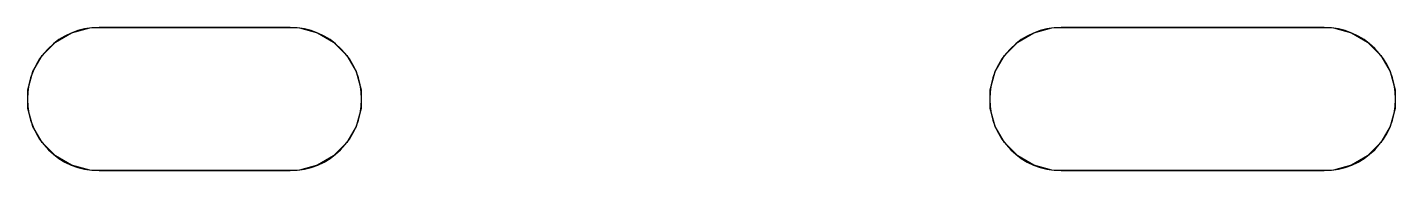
# Model space of a CAD drawing. Extents: x 5.34 to 6.7, y -4.81 to -3.35.
# Drawn here: x 5.4288 to 5.6544, y -4.1314 to -4.1078 of the extents above; entities that cross this region are included whole.
import ezdxf

# ---------------------------------------------------------------- set-up
doc = ezdxf.new("R2010")
doc.units = 0
doc.header["$MEASUREMENT"] = 0
doc.layers.add('BLACK', color=7, linetype='CONTINUOUS')

msp = doc.modelspace()

# ---------------------------------------------------------------- linework, layer by layer
at = {"layer": 'BLACK', "linetype": 'CONTINUOUS'}
for p, q in [((5.43608, -4.10865), (5.43906, -4.10786)), ((5.43906, -4.10786), (5.4406, -4.10776)), ((5.4406, -4.10776), (5.47209, -4.10776)), ((5.47209, -4.10776), (5.4406, -4.10776)), ((5.47209, -4.10776), (5.47364, -4.10786)), ((5.47364, -4.10786), (5.47661, -4.10865)), ((5.59474, -4.10865), (5.59772, -4.10786)), ((5.59772, -4.10786), (5.59926, -4.10776)), ((5.59926, -4.10776), (5.64257, -4.10776)), ((5.64257, -4.10776), (5.59926, -4.10776)), ((5.64257, -4.10776), (5.64411, -4.10786)), ((5.64411, -4.10786), (5.64709, -4.10865)), ((5.43123, -4.11238), (5.43341, -4.1102)), ((5.43341, -4.1102), (5.43608, -4.10865)), ((5.47661, -4.10865), (5.47928, -4.1102)), ((5.47928, -4.1102), (5.48146, -4.11238)), ((5.58989, -4.11238), (5.59207, -4.1102)), ((5.59207, -4.1102), (5.59474, -4.10865)), ((5.64709, -4.10865), (5.64976, -4.1102)), ((5.64976, -4.1102), (5.65194, -4.11238)), ((5.42969, -4.11505), (5.43123, -4.11238)), ((5.48146, -4.11238), (5.48301, -4.11505)), ((5.58835, -4.11505), (5.58989, -4.11238)), ((5.65194, -4.11238), (5.65348, -4.11505)), ((5.42889, -4.11803), (5.42969, -4.11505)), ((5.48301, -4.11505), (5.4838, -4.11803)), ((5.58755, -4.11803), (5.58835, -4.11505)), ((5.65348, -4.11505), (5.65428, -4.11803)), ((5.42889, -4.12111), (5.42889, -4.11803)), ((5.4838, -4.11803), (5.4838, -4.12111)), ((5.58755, -4.12111), (5.58755, -4.11803)), ((5.65428, -4.11803), (5.65428, -4.12111)), ((5.42969, -4.12409), (5.42889, -4.12111)), ((5.4838, -4.12111), (5.48301, -4.12409)), ((5.58835, -4.12409), (5.58755, -4.12111)), ((5.65428, -4.12111), (5.65348, -4.12409)), ((5.43123, -4.12676), (5.42969, -4.12409)), ((5.48301, -4.12409), (5.48146, -4.12676)), ((5.58989, -4.12676), (5.58835, -4.12409)), ((5.65348, -4.12409), (5.65194, -4.12676)), ((5.43341, -4.12894), (5.43123, -4.12676)), ((5.48146, -4.12676), (5.47928, -4.12894)), ((5.59207, -4.12894), (5.58989, -4.12676)), ((5.65194, -4.12676), (5.64976, -4.12894)), ((5.43608, -4.13048), (5.43341, -4.12894)), ((5.43906, -4.13128), (5.43608, -4.13048)), ((5.47661, -4.13048), (5.47364, -4.13128)), ((5.47928, -4.12894), (5.47661, -4.13048)), ((5.59474, -4.13048), (5.59207, -4.12894)), ((5.59772, -4.13128), (5.59474, -4.13048)), ((5.64709, -4.13048), (5.64411, -4.13128)), ((5.64976, -4.12894), (5.64709, -4.13048)), ((5.4406, -4.13138), (5.43906, -4.13128)), ((5.47209, -4.13138), (5.4406, -4.13138)), ((5.4406, -4.13138), (5.47209, -4.13138)), ((5.47364, -4.13128), (5.47209, -4.13138)), ((5.59926, -4.13138), (5.59772, -4.13128)), ((5.64257, -4.13138), (5.59926, -4.13138)), ((5.59926, -4.13138), (5.64257, -4.13138)), ((5.64411, -4.13128), (5.64257, -4.13138))]:
    msp.add_line(p, q, dxfattribs=at)
at = {"layer": 'BLACK'}
for centre, start, end in [((5.4406, -4.11957), 90, 270), ((5.47209, -4.11957), -90, 90), ((5.59926, -4.11957), 90, 270), ((5.64257, -4.11957), -90, 90)]:
    msp.add_arc(centre, 0.01181, start, end, dxfattribs=at)

doc.saveas('drawing.dxf')
